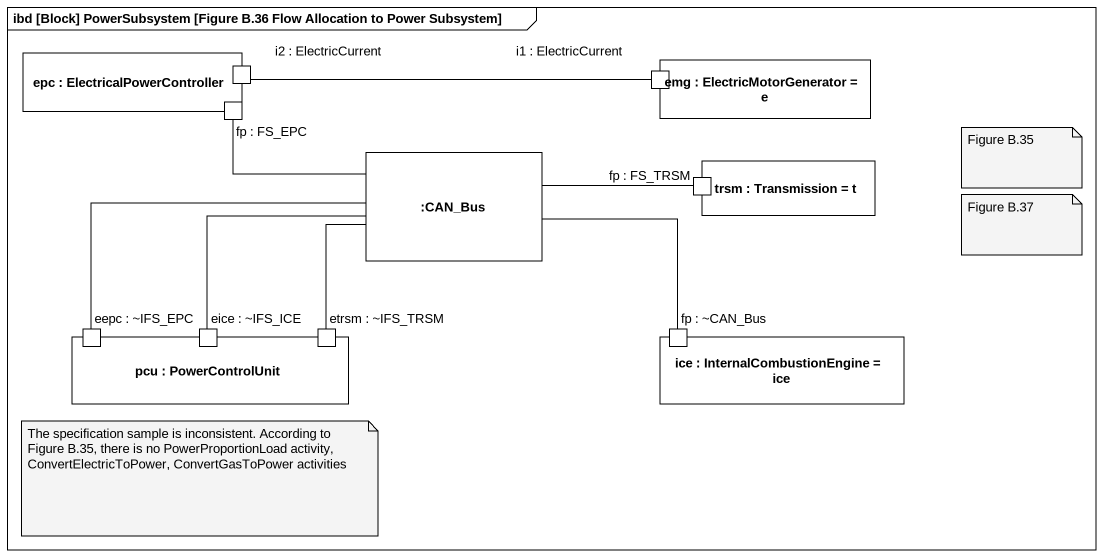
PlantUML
@startuml
mainframe ibd [Block] PowerSubsystem [Figure B.36 Flow Allocation to Power Subsystem]
rectangle "epc : ElectricalPowerController" as epc #FFFFFF {
  port "fp : FS_EPC" as fp_FS_EPC #FFFFFF
  port " " as port1 #FFFFFF
}
rectangle "emg : ElectricMotorGenerator = e" as emg #FFFFFF {
  port " " as port2 #FFFFFF
}
rectangle ":CAN_Bus" as CAN_Bus #FFFFFF
rectangle "trsm : Transmission = t" as trsm #FFFFFF {
  port "fp : FS_TRSM" as fp_FS_TRSM #FFFFFF
}
rectangle "pcu : PowerControlUnit" as pcu #FFFFFF {
  port "eepc : ~IFS_EPC" as eepc_IFS_EPC #FFFFFF
  port "eice : ~IFS_ICE" as eice_IFS_ICE #FFFFFF
  port "etrsm : ~IFS_TRSM" as etrsm_IFS_TRSM #FFFFFF
}
rectangle "ice : InternalCombustionEngine = ice" as ice #FFFFFF {
  port "fp : ~CAN_Bus" as fp_CAN_Bus #FFFFFF
}
fp_FS_EPC -right- CAN_Bus
port1 -right- port2 : i1 : ElectricCurrent\ni2 : ElectricCurrent
fp_FS_TRSM -left- CAN_Bus
eepc_IFS_EPC -right- CAN_Bus
eice_IFS_ICE -right- CAN_Bus
etrsm_IFS_TRSM -up- CAN_Bus
fp_CAN_Bus -left- CAN_Bus
note as N1
  Figure B.35
end note
note as N2
  Figure B.37
end note
note as N3
  The specification sample is inconsistent. According to Figure B.35, there is no PowerProportionLoad activity, ConvertElectricToPower, ConvertGasToPower activities
end note
@enduml
